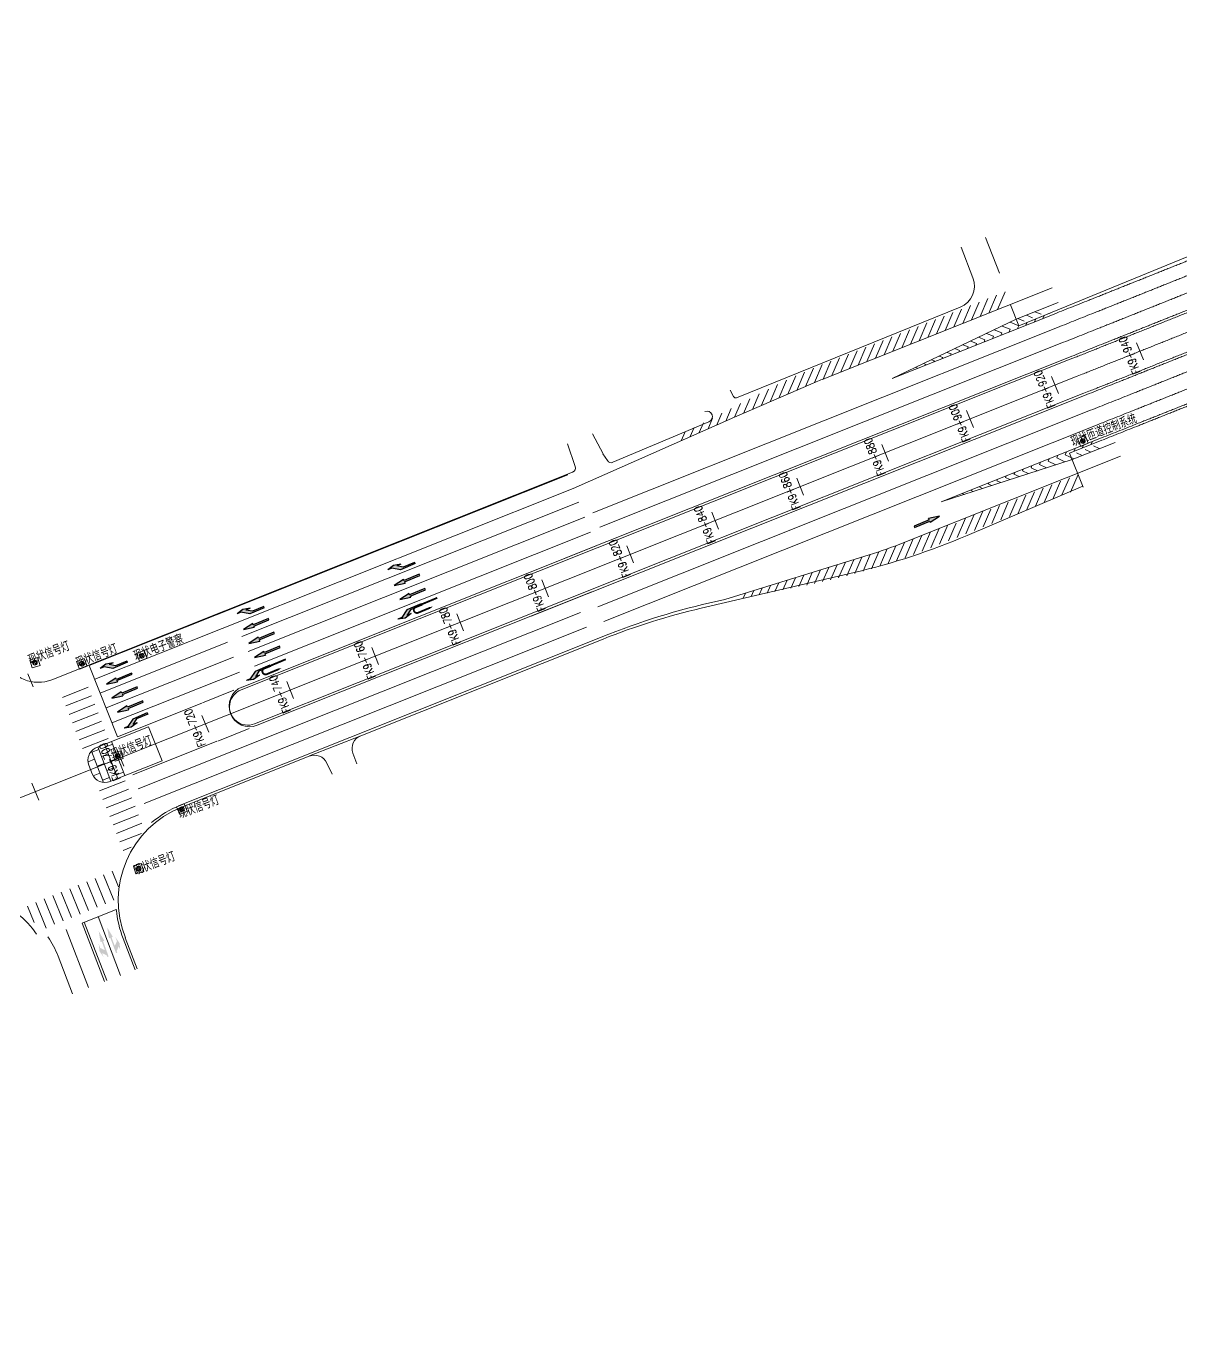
# Model space of a CAD drawing. Header units: millimetres. Extents: x 523446 to 528898, y 388189 to 392165.
# Drawn here: x 525811.6 to 526064.1, y 389049.9 to 389333.8 of the extents above; entities that cross this region are included whole.
import ezdxf
from ezdxf.enums import TextEntityAlignment as Align

# ---------------------------------------------------------------- set-up
doc = ezdxf.new("R2010")
doc.units = ezdxf.units.MM
doc.linetypes.add('33', pattern=[6, 3, -3])
for name, color, linetype, lineweight in [('0-现状交通设施2018', 7, 'Continuous', 0), ('0-现状信号灯', 7, 'Continuous', 40), ('000-scy-中分带', 2, 'Continuous', 60), ('000-scy-机动车道线', 5, 'Continuous', 60), ('人行横道', 7, 'Continuous', 30)]:
    doc.layers.add(name, color=color, linetype=linetype, lineweight=lineweight)
for name, color, linetype in [('000-scy-箭头', 7, 'Continuous'), ('FZZD-标注路线桩号', 7, 'Continuous'), ('MEDS道路平面中线-FZZD', 7, 'Continuous'), ('标线（实）', 1, 'Continuous'), ('标线（虚）', 1, '33'), ('箭头', 7, 'Continuous')]:
    doc.layers.add(name, color=color, linetype=linetype)
doc.styles.add('HZTXT_S', font='TXT_S.shx', dxfattribs={"width": 0.75, "bigfont": 'HZTXT.shx'})
doc.styles.add('MEDS', font='TXT_S.SHX', dxfattribs={"width": 0.75, "bigfont": 'hztxt.shx'})

# ---------------------------------------------------------------- blocks, each defined once
blk = doc.blocks.new('y')
blk.add_hatch(color=0).paths.add_polyline_path([(0.55, 0.225), (0.55, -0.275), (0.75, 0.525), (0.55, 1.275), (0.55, 0.825), (0, 0), (0, -1.725), (0.15, -1.725), (0.15, -0.375)])
at = {"color": 0}
for p, q in [((0, 0), (0.55, 0.825)), ((0.15, -0.375), (0.55, 0.225)), ((0.75, 0.525), (0.55, 1.275)), ((0.55, 0.825), (0.55, 1.275)), ((0.55, -0.275), (0.75, 0.525)), ((0.55, -0.275), (0.55, 0.225)), ((0, -1.725), (0, 0)), ((0.15, -1.725), (0.15, -0.375)), ((0, -1.725), (0.15, -1.725))]:
    blk.add_line(p, q, dxfattribs=at)
blk = doc.blocks.new('zx')
blk.add_hatch(color=0).paths.add_polyline_path([(0.075, -1.2), (0.225, -1.2), (0, 0), (-0.225, -1.2), (-0.075, -1.2), (-0.075, -3), (0.075, -3)])
at = {"color": 0}
for p, q in [((0, 0), (-0.225, -1.2)), ((0.225, -1.2), (0, 0)), ((-0.075, -1.2), (-0.225, -1.2)), ((-0.075, -1.2), (-0.075, -3)), ((0.075, -3), (0.075, -1.2)), ((0.075, -1.2), (0.225, -1.2)), ((-0.075, -3), (0.075, -3))]:
    blk.add_line(p, q, dxfattribs=at)
blk = doc.blocks.new('FX_ZY')
at = {"layer": '000-scy-箭头', "lineweight": 0}
blk.add_hatch(color=7, dxfattribs=at).paths.add_polyline_path([(-0.01, 2.98), (-0.24, 1.78), (-0.09, 1.78), (-0.08, -0.02), (0.07, -0.02), (0.07, 0.18), (0.47, 0.58), (0.47, 0.13), (0.67, 0.88), (0.46, 1.68), (0.47, 1.18), (0.07, 0.78), (0.06, 1.78), (0.21, 1.78)])
blk = doc.blocks.new('箭头（调头）')
at = {"color": 0}
blk.add_lwpolyline([(0, 0, 0.4, 0.4, 0), (0, 5.1, 0.4, 0.4, 1), (-1.4, 5.1, 0.4, 0.4, 0), (-1.4, 4, 1.2, 0, 0), (-1.4, 1.6, 0, 0, 0)], format="xyseb", dxfattribs=at)
blk = doc.blocks.new('7')
at = {"layer": '0-现状信号灯', "linetype": 'Continuous', "lineweight": 0, "ltscale": 0.005}
for p, q in [((525414.9, 388753.36), (525416.62, 388753.9)), ((525415.44, 388751.64), (525414.9, 388753.36)), ((525415.94, 388753.28), (525415.56, 388752.55)), ((525416.18, 388753.26), (525415.71, 388752.36)), ((525416.37, 388753.15), (525415.92, 388752.27)), ((525416.51, 388752.92), (525416.18, 388752.28)), ((525416.62, 388753.9), (525417.16, 388752.19)), ((525417.16, 388752.19), (525415.44, 388751.64))]:
    blk.add_line(p, q, dxfattribs=at)
blk.add_ellipse((525416.02, 388752.77), major_axis=(0.365, 0.365), ratio=1, start_param=3.156470216024712, end_param=9.439655523204298, dxfattribs=at)

msp = doc.modelspace()

# ---------------------------------------------------------------- hatches: boundary and pattern name
at = {"layer": '人行横道', "linetype": 'ByBlock', "lineweight": 0}
h = msp.add_hatch(dxfattribs=at)
h.set_pattern_fill('AR-B816', color=256, scale=0.008, angle=111, style=0)
edge = h.paths.add_edge_path()
edge.add_line((525830.36, 389177.33), (525827.19, 389176.11))
edge.add_arc((525828.2, 389173.2), 3.08, 109.1987, 201.1166)
edge.add_line((525825.33, 389172.09), (525826.07, 389170.23))
edge.add_arc((525828.79, 389171.21), 2.89, 199.7516, 289.1129)
edge.add_line((525829.74, 389168.48), (525833.31, 389169.89))
edge.add_line((525833.31, 389169.89), (525830.36, 389177.33))

# ---------------------------------------------------------------- linework, layer by layer
at = {"layer": '0-现状交通设施2018', "linetype": 'ByBlock', "lineweight": 0, "ltscale": 0.005}
for p, q in [((525822.61, 389194.81), (525824.29, 389195.48)), ((525823.28, 389193.14), (525822.61, 389194.81)), ((525824.95, 389193.81), (525823.28, 389193.14)), ((525823.31, 389194.12), (525823.6, 389194.79)), ((525823.47, 389193.91), (525823.86, 389194.82)), ((525823.67, 389193.81), (525824.07, 389194.75)), ((525823.91, 389193.81), (525824.24, 389194.57)), ((525824.29, 389195.48), (525824.95, 389193.81))]:
    msp.add_line(p, q, dxfattribs=at)
msp.add_ellipse((525823.79, 389194.31), major_axis=(-0.365, 0.365), ratio=1, start_param=-1.484396581256086, end_param=4.7987887259235, dxfattribs=at)
at = {"layer": '000-scy-中分带', "linetype": 'ByBlock', "lineweight": 0}
for p, q in [((526039.88, 389260.88), (525858.59, 389188.58)), ((525861.55, 389181.15), (526042.84, 389253.44)), ((525827, 389175.99), (525838.39, 389180.53)), ((525838.39, 389180.53), (525841.34, 389173.07)), ((525829.74, 389168.48), (525841.34, 389173.07)), ((525826.07, 389170.23), (525825.33, 389172.09))]:
    msp.add_line(p, q, dxfattribs=at)
for points in [[(526039.88, 389260.88), (526041.01, 389261.32, 0.000001), (526042.13, 389261.77, 0.000003), (526043.26, 389262.22, 0.000004), (526044.39, 389262.67, 0.000005), (526045.51, 389263.12, 0.000006), (526046.64, 389263.57, 0.000008), (526047.76, 389264.02, 0.000009), (526048.89, 389264.47, 0.00001), (526050.02, 389264.92, 0.000011), (526051.14, 389265.37, 0.000013), (526052.27, 389265.82, 0.000014), (526053.39, 389266.27, 0.000015), (526054.52, 389266.72, 0.000016), (526055.65, 389267.17, 0.000018), (526056.77, 389267.61, 0.000019), (526057.9, 389268.06, 0.00002), (526059.02, 389268.51, 0.000021), (526060.15, 389268.96, 0.000023), (526061.27, 389269.41, 0.000024), (526062.4, 389269.86, 0.000025), (526063.52, 389270.31, 0.000027), (526064.65, 389270.76, 0.000028), (526065.78, 389271.21, 0.000029), (526066.9, 389271.67, 0.00003), (526068.03, 389272.12, 0.000032)], [(526042.84, 389253.44), (526043.97, 389253.89, 0.000001), (526045.1, 389254.34, 0.000003), (526046.22, 389254.79, 0.000004), (526047.35, 389255.24, 0.000005), (526048.48, 389255.69, 0.000006), (526049.6, 389256.14, 0.000008), (526050.73, 389256.59, 0.000009), (526051.85, 389257.04, 0.00001), (526052.98, 389257.49, 0.000011), (526054.11, 389257.94, 0.000013), (526055.23, 389258.39, 0.000014), (526056.36, 389258.84, 0.000015), (526057.49, 389259.29, 0.000016), (526058.61, 389259.74, 0.000018), (526059.74, 389260.19, 0.000019), (526060.86, 389260.64, 0.00002), (526061.99, 389261.09, 0.000021), (526063.12, 389261.54, 0.000023), (526064.24, 389261.99, 0.000024), (526065.37, 389262.44, 0.000025), (526066.5, 389262.89, 0.000027), (526067.62, 389263.34, 0.000028)]]:
    msp.add_lwpolyline(points, format="xyb", dxfattribs=at)
for centre, radius, start, end in [((525860.07, 389184.87), 4, 111.6813, 291.7989), ((525828.12, 389173.2), 3, 111.7401, 201.7401), ((525828.86, 389171.34), 3, 201.7401, 291.7401)]:
    msp.add_arc(centre, radius, start, end, dxfattribs=at)
at = {"layer": '000-scy-机动车道线', "color": 5, "linetype": 'ByBlock', "lineweight": 0}
for p, q in [((526024.41, 389279.72), (526021.36, 389287.48)), ((526018.61, 389278.7), (526016.01, 389285.42)), ((526026.79, 389272.82), (526028.62, 389268.23)), ((525966.89, 389252.48), (526015.81, 389272.26)), ((526035.81, 389271.09), (526028.62, 389268.23)), ((525966.26, 389252.71), (525965.52, 389254.13)), ((525939.91, 389238.35), (525960.89, 389247.22, 20.16)), ((525937.73, 389240.18), (525935.41, 389244.58)), ((525929.98, 389242.4), (525931.65, 389237.45)), ((526039.73, 389240.36), (526046.78, 389243.17)), ((525937.72, 389240.18), (525938.69, 389238.72)), ((526039.73, 389240.36), (526042.69, 389232.93)), ((525817.24, 389190.81), (525931.07, 389236.2)), ((526042.61, 389233.14), (526017.36, 389222.36)), ((525959.18, 389206.44), (525992.62, 389214.26)), ((525884.75, 389178.56), (525937.79, 389199.71)), ((525873.58, 389174.15), (525884.75, 389178.56)), ((525845.59, 389162.95), (525873.52, 389174.08)), ((525883.89, 389172.39), (525883.04, 389174.76)), ((525878.5, 389170.13), (525877.34, 389172.58)), ((525833.29, 389134.39), (525835.91, 389127.56))]:
    msp.add_line(p, q, dxfattribs=at)
msp.add_lwpolyline([(526028.62, 389268.23), (526124.5, 389307.48)], dxfattribs=at)
msp.add_lwpolyline([(526046.92, 389243.23), (526047.42, 389243.43), (526047.92, 389243.63), (526048.42, 389243.83), (526048.92, 389244.03), (526049.42, 389244.23), (526049.92, 389244.42), (526050.42, 389244.62), (526050.92, 389244.82), (526051.42, 389245.02), (526051.92, 389245.22), (526052.43, 389245.42), (526052.93, 389245.62), (526053.43, 389245.82), (526053.93, 389246.02), (526054.43, 389246.22), (526054.93, 389246.42, 0.000001), (526055.43, 389246.62, 0.000001), (526055.93, 389246.82, 0.000001), (526056.43, 389247.02, 0.000001), (526056.93, 389247.22, 0.000001), (526057.43, 389247.42, 0.000001), (526057.93, 389247.62, 0.000001), (526058.43, 389247.82, 0.000001), (526058.94, 389248.02, 0.000002), (526059.44, 389248.22, 0.000002), (526059.94, 389248.42, 0.000002), (526060.44, 389248.62, 0.000002), (526060.94, 389248.82, 0.000002), (526061.44, 389249.02, 0.000002), (526061.94, 389249.22, 0.000002), (526062.44, 389249.42, 0.000002), (526062.94, 389249.62, 0.000002), (526063.44, 389249.82, 0.000002), (526063.94, 389250.02, 0.000002), (526064.44, 389250.22, 0.000002), (526064.95, 389250.42, 0.000002), (526065.45, 389250.62, 0.000002), (526065.95, 389250.82, 0.000002), (526066.45, 389251.02, 0.000002), (526066.95, 389251.22, 0.000003), (526067.45, 389251.42, 0.000003), (526067.95, 389251.62, 0.000003), (526068.45, 389251.82, 0.000003), (526068.95, 389252.02, 0.000003), (526069.45, 389252.22, 0.000003), (526069.96, 389252.42, 0.000003), (526070.46, 389252.62, 0.000003), (526070.96, 389252.82, 0.000003), (526071.46, 389253.02, 0.000003), (526071.96, 389253.22, 0.000003), (526072.46, 389253.43, 0.000003), (526072.96, 389253.63, 0.000003), (526073.46, 389253.83, 0.000003), (526073.96, 389254.03, 0.000003), (526074.46, 389254.23, 0.000003), (526074.97, 389254.43, 0.000004), (526075.47, 389254.63, 0.000004)], format="xyb", dxfattribs=at)
for centre, radius, start, end in [((526013.94, 389276.9), 5, 292.0171, 21.0798), ((525966.71, 389252.94), 0.5, 207.4521, 292.0171), ((525960.45, 389248.34, 20.16), 1.2, 291.3776, 110.6288), ((525939.52, 389239.27), 1, 213.4192, 293.0275), ((525930.7, 389237.13), 1, 291.7401, 18.6701), ((525958.46, 389360.32), 150, 283.1642, 293.1211), ((525993.35, 389060.38), 150, 103.1642, 111.7401), ((525814.28, 389198.24), 8, 202.9639, 291.7401), ((525885.86, 389175.77), 3, 111.7401, 199.8084), ((525874.63, 389171.3), 3, 25.301, 111.7401), ((525853.74, 389142.51), 22, 111.7401, 201.6965), ((525799.22, 389125.62), 17.5, 33.0491, 111.7401)]:
    msp.add_arc(centre, radius, start, end, dxfattribs=at)
at = {"layer": 'FZZD-标注路线桩号', "color": 7, "linetype": 'ByBlock', "lineweight": 0}
for p, q in [((526055.87, 389260.79), (526054.39, 389264.51)), ((526037.29, 389253.38), (526035.81, 389257.1)), ((526018.72, 389245.98), (526017.23, 389249.69)), ((526000.14, 389238.57), (525998.66, 389242.28)), ((525981.56, 389231.16), (525980.08, 389234.88)), ((525962.98, 389223.75), (525961.5, 389227.47)), ((525944.41, 389216.35), (525942.92, 389220.06)), ((525925.83, 389208.94), (525924.35, 389212.65)), ((525907.25, 389201.53), (525905.77, 389205.24)), ((525888.67, 389194.12), (525887.19, 389197.84)), ((525870.1, 389186.71), (525868.62, 389190.43)), ((525851.52, 389179.31), (525850.04, 389183.02)), ((525832.94, 389171.9), (525831.46, 389175.61)), ((525814.36, 389164.49), (525812.88, 389168.21))]:
    msp.add_line(p, q, dxfattribs=at)
at = {"layer": 'MEDS道路平面中线-FZZD', "color": 4, "linetype": 'ByBlock', "lineweight": 0}
msp.add_line((525521.63, 389049.91), (526041.36, 389257.16), dxfattribs=at)
at = {"layer": 'MEDS道路平面中线-FZZD', "color": 6, "linetype": 'ByBlock', "lineweight": 0}
msp.add_lwpolyline([(526041.36, 389257.16), (526042.49, 389257.61, 0.000001), (526043.61, 389258.06, 0.000003), (526044.74, 389258.51, 0.000004), (526045.87, 389258.96, 0.000005), (526046.99, 389259.41, 0.000006), (526048.12, 389259.86, 0.000008), (526049.25, 389260.3, 0.000009), (526050.37, 389260.75, 0.00001), (526051.5, 389261.2, 0.000011), (526052.62, 389261.65, 0.000013), (526053.75, 389262.1, 0.000014), (526054.88, 389262.55, 0.000015), (526056, 389263, 0.000016), (526057.13, 389263.45, 0.000018), (526058.25, 389263.9, 0.000019), (526059.38, 389264.35, 0.00002), (526060.51, 389264.8, 0.000021), (526061.63, 389265.25, 0.000023), (526062.76, 389265.7, 0.000024), (526063.88, 389266.15, 0.000025), (526065.01, 389266.6, 0.000027), (526066.14, 389267.05, 0.000028), (526067.26, 389267.5, 0.000029)], format="xyb", dxfattribs=at)
at = {"layer": '人行横道', "linetype": 'ByBlock', "lineweight": 0}
for points in [[(525811.95, 389192.08), (525813.12, 389189.23)], [(525819.57, 389186.94), (525825.15, 389189.15)], [(525820.3, 389185.08), (525825.88, 389187.29)], [(525821.03, 389183.22), (525826.61, 389185.43)], [(525821.77, 389181.35), (525827.34, 389183.57)], [(525822.5, 389179.49), (525828.07, 389181.71)], [(525823.23, 389177.63), (525828.8, 389179.85)], [(525823.96, 389175.77), (525829.53, 389177.99)], [(525827.67, 389166.49), (525833.25, 389168.7)], [(525828.41, 389164.62), (525833.98, 389166.84)], [(525829.14, 389162.76), (525834.71, 389164.98)], [(525829.91, 389160.92), (525835.48, 389163.13)], [(525830.64, 389159.05), (525836.21, 389161.27)], [(525831.37, 389157.19), (525836.94, 389159.41)], [(525832.1, 389155.33), (525836.82, 389157.21)], [(525832.82, 389153.47), (525834.57, 389154.16)], [(525828.54, 389148.15), (525830.82, 389142.6)], [(525830.39, 389148.91), (525831.79, 389145.5)], [(525821.14, 389145.11), (525823.41, 389139.56)], [(525822.99, 389145.87), (525825.27, 389140.32)], [(525824.85, 389146.61), (525827.13, 389141.06)], [(525826.7, 389147.37), (525828.98, 389141.81)], [(525813.75, 389142.06), (525816.02, 389136.51)], [(525815.57, 389142.88), (525817.84, 389137.33)], [(525817.43, 389143.62), (525819.7, 389138.07)], [(525819.28, 389144.38), (525821.56, 389138.83)], [(525811.89, 389141.32), (525813.37, 389137.69)]]:
    msp.add_lwpolyline(points, dxfattribs=at)
at = {"layer": '标线（实）', "linetype": 'ByBlock', "lineweight": 0, "ltscale": 0.03}
for p, q in [((526035.96, 389276.54), (525986.39, 389256.77)), ((526037.25, 389273.29), (526028.06, 389269.62)), ((526000.94, 389256.65), (526035.99, 389270.63)), ((526000.94, 389256.65), (526028.06, 389269.62)), ((525929.23, 389217.29), (526039.7, 389261.34)), ((525983.67, 389255.64), (525966.5, 389248.2)), ((525921.99, 389204.72), (526043.03, 389252.98)), ((525931.24, 389232.62), (525966.5, 389248.2)), ((526011.68, 389229.71), (526046.73, 389243.69)), ((526040.29, 389238.97), (526049.68, 389242.71)), ((526003.38, 389220.75), (526050.88, 389239.69)), ((526040.29, 389238.97), (526011.68, 389229.71)), ((525853.26, 389205.03), (525930.03, 389235.64)), ((525858.81, 389189.21), (525936.23, 389220.08)), ((525964.34, 389208.34), (525995.92, 389218.11)), ((525862.14, 389180.85), (525935.31, 389210.03)), ((525825.39, 389193.92), (525853.26, 389205.03)), ((525826.6, 389190.9), (525854.46, 389202.01)), ((525827.8, 389187.88), (525855.66, 389198.99)), ((525853.9, 389166.8), (525939.01, 389200.74)), ((525829.09, 389184.63), (525856.96, 389195.74)), ((525825.4, 389193.92), (525831.58, 389178.35)), ((525830.38, 389181.37), (525858.25, 389192.49)), ((525831.58, 389178.35), (525849.99, 389185.7)), ((525834.91, 389169.99), (525853.33, 389177.34)), ((525831.27, 389140.58), (525823.85, 389137.59)), ((525827.33, 389139), (525832.25, 389126.16))]:
    msp.add_line(p, q, dxfattribs=at)
at = {"layer": '标线（实）', "linetype": 'ByBlock', "lineweight": 0}
for p, q in [((525823.85, 389137.59), (525828.75, 389124.82)), ((525824.32, 389137.78), (525829.22, 389125)), ((525832.83, 389134.21), (525835.45, 389127.38)), ((525818.59, 389130.36), (525821.75, 389122.13))]:
    msp.add_line(p, q, dxfattribs=at)
at = {"layer": '标线（实）', "linetype": 'ByBlock', "lineweight": 0, "ltscale": 0.03, "flags": 128}
for points in [[(526035.99, 389270.63), (526036.49, 389270.83), (526036.99, 389271.03), (526037.49, 389271.23), (526037.99, 389271.43), (526038.49, 389271.63), (526038.99, 389271.83), (526039.5, 389272.03), (526040, 389272.23), (526040.5, 389272.43), (526041, 389272.62), (526041.5, 389272.82), (526042, 389273.02), (526042.5, 389273.22), (526043, 389273.42), (526043.5, 389273.62), (526044, 389273.82, 0.000001), (526044.5, 389274.02, 0.000001), (526045, 389274.22, 0.000001), (526045.5, 389274.42, 0.000001), (526046, 389274.62, 0.000001), (526046.5, 389274.82, 0.000001), (526047, 389275.02, 0.000001), (526047.5, 389275.22, 0.000001), (526048, 389275.42, 0.000002), (526048.5, 389275.62, 0.000002), (526049, 389275.82, 0.000002), (526049.5, 389276.02, 0.000002), (526050, 389276.22, 0.000002), (526050.5, 389276.42, 0.000002), (526051, 389276.62, 0.000002), (526051.5, 389276.82, 0.000002), (526052, 389277.02, 0.000002), (526052.5, 389277.22, 0.000002), (526053, 389277.42, 0.000002), (526053.5, 389277.62, 0.000002), (526054, 389277.82, 0.000002), (526054.5, 389278.01, 0.000002), (526055, 389278.21, 0.000002), (526055.5, 389278.41, 0.000002), (526056, 389278.61, 0.000003), (526056.5, 389278.81, 0.000003), (526057, 389279.01, 0.000003), (526057.5, 389279.21, 0.000003), (526058, 389279.41, 0.000003), (526058.5, 389279.61, 0.000003), (526059, 389279.81, 0.000003), (526059.5, 389280.01, 0.000003), (526060, 389280.21, 0.000003), (526060.5, 389280.41, 0.000003), (526061, 389280.61, 0.000003), (526061.5, 389280.81, 0.000003), (526062, 389281.01, 0.000003), (526062.5, 389281.21, 0.000003), (526063, 389281.41, 0.000003), (526063.5, 389281.61, 0.000003), (526064, 389281.81, 0.000004), (526064.5, 389282.01, 0.000004), (526065, 389282.21, 0.000004), (526065.49, 389282.41, 0.000004), (526065.99, 389282.61, 0.000004), (526066.49, 389282.81, 0.000004), (526066.99, 389283.01, 0.000004), (526067.49, 389283.21, 0.000004), (526067.99, 389283.41, 0.000004), (526068.49, 389283.61, 0.000004), (526068.99, 389283.82, 0.000004), (526069.49, 389284.02, 0.000004), (526069.99, 389284.22, 0.000004), (526070.49, 389284.42, 0.000004), (526070.99, 389284.62, 0.000004), (526071.49, 389284.82, 0.000004), (526071.99, 389285.02, 0.000005), (526072.48, 389285.22, 0.000005), (526072.98, 389285.42, 0.000005)], [(526039.7, 389261.34), (526040.2, 389261.54), (526040.7, 389261.74), (526041.2, 389261.94), (526041.7, 389262.14), (526042.2, 389262.34), (526042.7, 389262.54), (526043.2, 389262.74), (526043.7, 389262.94), (526044.2, 389263.14), (526044.7, 389263.34), (526045.2, 389263.54), (526045.7, 389263.74), (526046.2, 389263.94), (526046.7, 389264.13), (526047.2, 389264.33), (526047.7, 389264.53, 0.000001), (526048.2, 389264.73, 0.000001), (526048.7, 389264.93, 0.000001), (526049.21, 389265.13, 0.000001), (526049.71, 389265.33, 0.000001), (526050.21, 389265.53, 0.000001), (526050.71, 389265.73, 0.000001), (526051.21, 389265.93, 0.000001), (526051.71, 389266.13, 0.000002), (526052.21, 389266.33, 0.000002), (526052.71, 389266.53, 0.000002), (526053.21, 389266.73, 0.000002), (526053.71, 389266.93, 0.000002), (526054.21, 389267.13, 0.000002), (526054.71, 389267.33, 0.000002), (526055.21, 389267.53, 0.000002), (526055.71, 389267.73, 0.000002), (526056.21, 389267.93, 0.000002), (526056.71, 389268.13, 0.000002), (526057.21, 389268.33, 0.000002), (526057.71, 389268.53, 0.000002), (526058.21, 389268.73, 0.000002), (526058.71, 389268.93, 0.000002), (526059.21, 389269.13, 0.000002), (526059.71, 389269.33, 0.000003), (526060.21, 389269.53, 0.000003), (526060.71, 389269.73, 0.000003), (526061.21, 389269.93, 0.000003), (526061.71, 389270.13, 0.000003), (526062.21, 389270.33, 0.000003), (526062.71, 389270.53, 0.000003), (526063.21, 389270.73, 0.000003), (526063.71, 389270.93, 0.000003), (526064.21, 389271.13, 0.000003), (526064.71, 389271.33, 0.000003), (526065.21, 389271.53, 0.000003), (526065.71, 389271.73, 0.000003), (526066.21, 389271.93, 0.000003), (526066.71, 389272.13, 0.000003), (526067.21, 389272.33, 0.000003), (526067.71, 389272.53, 0.000004), (526068.21, 389272.73, 0.000004), (526068.71, 389272.93, 0.000004), (526069.21, 389273.13, 0.000004), (526069.71, 389273.33, 0.000004), (526070.21, 389273.53, 0.000004), (526070.71, 389273.73, 0.000004), (526071.21, 389273.93, 0.000004), (526071.71, 389274.13, 0.000004), (526072.21, 389274.33, 0.000004), (526072.71, 389274.53, 0.000004), (526073.21, 389274.74, 0.000004), (526073.71, 389274.94, 0.000004)], [(526043.03, 389252.98), (526043.53, 389253.18), (526044.03, 389253.38), (526044.53, 389253.58), (526045.03, 389253.78), (526045.53, 389253.98), (526046.03, 389254.18), (526046.53, 389254.38), (526047.03, 389254.58), (526047.53, 389254.78), (526048.03, 389254.98), (526048.54, 389255.18), (526049.04, 389255.38), (526049.54, 389255.58), (526050.04, 389255.78), (526050.54, 389255.97), (526051.04, 389256.17, 0.000001), (526051.54, 389256.37, 0.000001), (526052.04, 389256.57, 0.000001), (526052.54, 389256.77, 0.000001), (526053.04, 389256.97, 0.000001), (526053.54, 389257.17, 0.000001), (526054.04, 389257.37, 0.000001), (526054.54, 389257.57, 0.000001), (526055.04, 389257.77, 0.000002), (526055.54, 389257.97, 0.000002), (526056.04, 389258.17, 0.000002), (526056.55, 389258.37, 0.000002), (526057.05, 389258.57, 0.000002), (526057.55, 389258.77, 0.000002), (526058.05, 389258.97, 0.000002), (526058.55, 389259.17, 0.000002), (526059.05, 389259.37, 0.000002), (526059.55, 389259.57, 0.000002), (526060.05, 389259.77, 0.000002), (526060.55, 389259.97, 0.000002), (526061.05, 389260.17, 0.000002), (526061.55, 389260.37, 0.000002), (526062.05, 389260.57, 0.000002), (526062.55, 389260.77, 0.000002), (526063.05, 389260.97, 0.000003), (526063.55, 389261.17, 0.000003), (526064.05, 389261.37, 0.000003), (526064.55, 389261.57, 0.000003), (526065.05, 389261.77, 0.000003), (526065.56, 389261.97, 0.000003), (526066.06, 389262.17, 0.000003), (526066.56, 389262.37, 0.000003), (526067.06, 389262.57, 0.000003), (526067.56, 389262.77, 0.000003), (526068.06, 389262.97, 0.000003), (526068.56, 389263.17, 0.000003), (526069.06, 389263.37, 0.000003), (526069.56, 389263.57, 0.000003), (526070.06, 389263.77, 0.000003), (526070.56, 389263.97, 0.000003), (526071.06, 389264.18, 0.000004), (526071.56, 389264.38, 0.000004), (526072.06, 389264.58, 0.000004), (526072.56, 389264.78, 0.000004), (526073.06, 389264.98, 0.000004), (526073.56, 389265.18, 0.000004), (526074.06, 389265.38, 0.000004), (526074.56, 389265.58, 0.000004)], [(526046.73, 389243.69), (526047.23, 389243.89), (526047.73, 389244.09), (526048.23, 389244.29), (526048.74, 389244.49), (526049.24, 389244.69), (526049.74, 389244.89), (526050.24, 389245.09), (526050.74, 389245.29), (526051.24, 389245.49), (526051.74, 389245.69), (526052.24, 389245.89), (526052.74, 389246.09), (526053.24, 389246.29), (526053.74, 389246.49), (526054.24, 389246.69), (526054.74, 389246.89, 0.000001), (526055.24, 389247.09, 0.000001), (526055.75, 389247.29, 0.000001), (526056.25, 389247.49, 0.000001), (526056.75, 389247.69, 0.000001), (526057.25, 389247.89, 0.000001), (526057.75, 389248.09, 0.000001), (526058.25, 389248.28, 0.000001), (526058.75, 389248.48, 0.000002), (526059.25, 389248.68, 0.000002), (526059.75, 389248.88, 0.000002), (526060.25, 389249.08, 0.000002), (526060.75, 389249.28, 0.000002), (526061.25, 389249.48, 0.000002), (526061.75, 389249.68, 0.000002), (526062.26, 389249.88, 0.000002), (526062.76, 389250.08, 0.000002), (526063.26, 389250.28, 0.000002), (526063.76, 389250.48, 0.000002), (526064.26, 389250.68, 0.000002), (526064.76, 389250.88, 0.000002), (526065.26, 389251.08, 0.000002), (526065.76, 389251.28, 0.000002), (526066.26, 389251.49, 0.000002), (526066.76, 389251.69, 0.000003), (526067.26, 389251.89, 0.000003), (526067.77, 389252.09, 0.000003), (526068.27, 389252.29, 0.000003), (526068.77, 389252.49, 0.000003), (526069.27, 389252.69, 0.000003), (526069.77, 389252.89, 0.000003), (526070.27, 389253.09, 0.000003), (526070.77, 389253.29, 0.000003), (526071.27, 389253.49, 0.000003), (526071.77, 389253.69, 0.000003), (526072.27, 389253.89, 0.000003), (526072.78, 389254.09, 0.000003), (526073.28, 389254.29, 0.000003), (526073.78, 389254.49, 0.000003), (526074.28, 389254.69, 0.000003), (526074.78, 389254.89, 0.000004), (526075.28, 389255.09, 0.000004), (526075.78, 389255.29, 0.000004)]]:
    msp.add_lwpolyline(points, format="xyb", dxfattribs=at)
at = {"layer": '标线（实）', "linetype": 'ByBlock', "lineweight": 0}
for points in [[(526025.65, 389275.66), (526023.98, 389271.76)], [(526018.04, 389272.62), (526016.36, 389268.72)], [(526019.94, 389273.38), (526018.26, 389269.48)], [(526021.84, 389274.14), (526020.17, 389270.24)], [(526023.75, 389274.9), (526022.07, 389271)], [(526010.42, 389269.58), (526008.74, 389265.68)], [(526012.32, 389270.34), (526010.65, 389266.44)], [(526014.23, 389271.1), (526012.55, 389267.2)], [(526016.13, 389271.86), (526014.46, 389267.96)], [(526004.7, 389267.3), (526003.03, 389263.41)], [(526006.61, 389268.06), (526004.93, 389264.16)], [(526008.51, 389268.82), (526006.84, 389264.92)], [(525997.08, 389264.26), (525995.41, 389260.37)], [(525998.99, 389265.02), (525997.31, 389261.13)], [(526000.89, 389265.78), (525999.22, 389261.89)], [(526002.8, 389266.54), (526001.12, 389262.65)], [(525989.46, 389261.23), (525987.79, 389257.33)], [(525991.37, 389261.99), (525989.71, 389258.13)], [(525993.27, 389262.75), (525991.6, 389258.85)], [(525995.18, 389263.51), (525993.5, 389259.61)], [(525983.75, 389258.95), (525982.02, 389254.92)], [(525985.65, 389259.71), (525983.98, 389255.81)], [(525987.56, 389260.47), (525985.88, 389256.57)], [(525975.9, 389255.36), (525974.26, 389251.56)], [(525977.88, 389256.32), (525976.2, 389252.4)], [(525979.85, 389257.23), (525978.14, 389253.24)], [(525981.8, 389258.09), (525980.08, 389254.08)], [(525971.86, 389253.32), (525970.38, 389249.88)], [(525973.89, 389254.36), (525972.32, 389250.72)], [(525965.76, 389250.15), (525964.57, 389247.36)], [(525967.8, 389251.21), (525966.5, 389248.2)], [(525969.83, 389252.26), (525968.44, 389249.04)], [(525959.67, 389246.99), (525958.75, 389244.84)], [(525961.7, 389248.04), (525960.69, 389245.68)], [(525963.73, 389249.1), (525962.63, 389246.52)], [(525955.6, 389244.88), (525954.87, 389243.16)], [(525957.64, 389245.93), (525956.81, 389244)], [(526041.58, 389235.72), (526039.91, 389231.82)], [(526033.96, 389232.68), (526032.29, 389228.78)], [(526035.87, 389233.44), (526034.19, 389229.54)], [(526037.77, 389234.2), (526036.1, 389230.3)], [(526039.68, 389234.96), (526038, 389231.06)], [(526028.25, 389230.4), (526026.57, 389226.5)], [(526030.15, 389231.16), (526028.48, 389227.26)], [(526032.06, 389231.92), (526030.38, 389228.02)], [(526018.86, 389226.93), (526017.05, 389222.7)], [(526020.77, 389227.69), (526018.95, 389223.46)], [(526022.53, 389228.12), (526020.86, 389224.22)], [(526024.44, 389228.88), (526022.76, 389224.98)], [(526026.34, 389229.64), (526024.67, 389225.74)], [(526013.15, 389224.65), (526011.33, 389220.43)], [(526014.91, 389225.08), (526013.24, 389221.18)], [(526016.96, 389226.17), (526015.14, 389221.94)], [(526005.53, 389221.61), (526003.76, 389217.5)], [(526007.44, 389222.37), (526005.64, 389218.19)], [(526009.34, 389223.13), (526007.53, 389218.91)], [(526011.25, 389223.89), (526009.43, 389219.67)], [(525998, 389218.78), (525996.4, 389215.06)], [(525999.86, 389219.42), (525998.22, 389215.63)], [(526001.73, 389220.11), (526000.06, 389216.22)], [(526003.63, 389220.85), (526001.9, 389216.84)], [(525988.89, 389215.94), (525987.48, 389212.66)], [(525990.71, 389216.5), (525989.24, 389213.09)], [(525992.53, 389217.06), (525991.02, 389213.54)], [(525994.35, 389217.63), (525992.8, 389214.02)], [(525996.17, 389218.19), (525994.6, 389214.53)], [(525979.78, 389213.12), (525978.79, 389210.81)], [(525981.61, 389213.68), (525980.52, 389211.16)], [(525983.43, 389214.25), (525982.26, 389211.52)], [(525985.25, 389214.81), (525983.99, 389211.88)], [(525987.07, 389215.37), (525985.73, 389212.26)], [(525970.68, 389210.3), (525970.13, 389209.02)], [(525972.5, 389210.86), (525971.86, 389209.38)], [(525974.32, 389211.43), (525973.6, 389209.74)], [(525976.14, 389211.99), (525975.33, 389210.09)], [(525977.96, 389212.55), (525977.06, 389210.45)], [(525968.86, 389209.74), (525968.4, 389208.66)]]:
    msp.add_lwpolyline(points, dxfattribs=at)
at = {"layer": '标线（实）', "linetype": 'ByBlock', "lineweight": 0, "ltscale": 0.03}
for points in [[(526028.43, 389269.77), (526029.79, 389269.23)], [(526030.29, 389270.51), (526031.65, 389269.97)], [(526032.05, 389269.06), (526032.33, 389269.71)], [(526032.15, 389271.25), (526033.51, 389270.72)], [(526033.91, 389269.8), (526034.19, 389270.45)], [(526023.27, 389267.33), (526024.93, 389266.68), (526024.69, 389266.12)], [(526024.99, 389268.15), (526026.77, 389267.46), (526026.51, 389266.85)], [(526028.34, 389267.58), (526028.62, 389268.23), (526026.71, 389268.97)], [(526030.2, 389268.32), (526030.48, 389268.97)], [(526016.4, 389264.04), (526017.55, 389263.6), (526017.38, 389263.21)], [(526018.12, 389264.87), (526019.39, 389264.37), (526019.21, 389263.94)], [(526019.84, 389265.69), (526021.24, 389265.14), (526021.03, 389264.66)], [(526021.55, 389266.51), (526023.08, 389265.91), (526022.86, 389265.39)], [(526011.25, 389261.58), (526012.01, 389261.28), (526011.9, 389261.02)], [(526012.97, 389262.4), (526013.86, 389262.05), (526013.73, 389261.75)], [(526014.68, 389263.22), (526015.7, 389262.83), (526015.55, 389262.48)], [(526006.09, 389259.12), (526006.48, 389258.97), (526006.42, 389258.84)], [(526007.81, 389259.94), (526008.32, 389259.74), (526008.25, 389259.57)], [(526009.53, 389260.76), (526010.17, 389260.51), (526010.07, 389260.29)], [(526040.66, 389240.73), (526040.94, 389241.38)], [(526042.52, 389241.47), (526042.8, 389242.12)], [(526043.14, 389241.18), (526044.38, 389240.6)], [(526044.37, 389242.21), (526044.65, 389242.86)], [(526044.99, 389241.92), (526046.23, 389241.34)], [(526034.71, 389237.16), (526033.19, 389237.88), (526033.4, 389238.37)], [(526035.29, 389239.13), (526035.05, 389238.59), (526036.71, 389237.81)], [(526037.18, 389239.88), (526036.92, 389239.3), (526038.71, 389238.46)], [(526039.06, 389240.63), (526038.79, 389240.01), (526040.65, 389239.13)], [(526041.28, 389240.44), (526042.52, 389239.86)], [(526027.73, 389236.12), (526027.58, 389235.75), (526028.7, 389235.22)], [(526029.62, 389236.87), (526029.45, 389236.46), (526030.7, 389235.87)], [(526031.51, 389237.62), (526031.32, 389237.17), (526032.7, 389236.51)], [(526020.18, 389233.1), (526020.1, 389232.91), (526020.69, 389232.63)], [(526022.69, 389233.28), (526021.97, 389233.62), (526022.07, 389233.86)], [(526023.96, 389234.61), (526023.84, 389234.33), (526024.7, 389233.92)], [(526025.85, 389235.36), (526025.71, 389235.04), (526026.7, 389234.57)], [(526016.4, 389231.6), (526016.36, 389231.49), (526016.69, 389231.33)], [(526018.29, 389232.35), (526018.23, 389232.2), (526018.69, 389231.98)]]:
    msp.add_lwpolyline(points, dxfattribs=at)
for centre, radius, start, end in [((526023.43, 389163.88), 100, 111.7401, 113.4262), ((525966.34, 389313.64), 100, 287.2049, 291.7401), ((525994.76, 389060.94), 150.5, 101.6595, 111.7401), ((525860.47, 389185.03), 4.5, 111.7401, 291.7397)]:
    msp.add_arc(centre, radius, start, end, dxfattribs=at)
at = {"layer": '标线（实）', "linetype": 'ByBlock', "lineweight": 0}
for centre, radius, start, end in [((525853.74, 389142.51), 22.5, 111.7401, 130.746), ((525853.74, 389142.51), 22.5, 184.864, 201.6965), ((525799.69, 389123.11), 20.25, 20.984, 34.5101)]:
    msp.add_arc(centre, radius, start, end, dxfattribs=at)
at = {"layer": '标线（虚）', "linetype": 'ByBlock', "lineweight": 0}
for p, q in [((525935.51, 389227.33), (526037.1, 389267.84)), ((525937.06, 389224.18), (526038.4, 389264.59)), ((525936.61, 389206.77), (526044.33, 389249.73)), ((525937.9, 389203.52), (526045.62, 389246.48)), ((525854.46, 389202.01), (525931.23, 389232.62)), ((525858.78, 389200.23), (525932.44, 389229.61)), ((525860.13, 389197), (525933.73, 389226.35)), ((525861.56, 389193.81), (525935.03, 389223.1)), ((525836.11, 389166.97), (525932.8, 389205.53)), ((525837.4, 389163.72), (525934.09, 389202.27)), ((525850.16, 389185.76), (525857.05, 389188.51)), ((525853.5, 389177.4), (525860.38, 389180.15)), ((525844.9, 389163.2), (525853.9, 389166.8)), ((525820.37, 389136.19), (525825.25, 389123.47))]:
    msp.add_line(p, q, dxfattribs=at)
at = {"layer": '标线（虚）', "linetype": 'ByBlock', "lineweight": 0, "flags": 128}
for points in [[(526037.1, 389267.84), (526037.6, 389268.04), (526038.1, 389268.24), (526038.6, 389268.44), (526039.1, 389268.64), (526039.61, 389268.84), (526040.11, 389269.04), (526040.61, 389269.24), (526041.11, 389269.44), (526041.61, 389269.64), (526042.11, 389269.84), (526042.61, 389270.04), (526043.11, 389270.24), (526043.61, 389270.44), (526044.11, 389270.64), (526044.61, 389270.84), (526045.11, 389271.04, 0.000001), (526045.61, 389271.24, 0.000001), (526046.11, 389271.44, 0.000001), (526046.61, 389271.63, 0.000001), (526047.11, 389271.83, 0.000001), (526047.61, 389272.03, 0.000001), (526048.11, 389272.23, 0.000001), (526048.61, 389272.43, 0.000001), (526049.11, 389272.63, 0.000002), (526049.61, 389272.83, 0.000002), (526050.11, 389273.03, 0.000002), (526050.61, 389273.23, 0.000002), (526051.11, 389273.43, 0.000002), (526051.61, 389273.63, 0.000002), (526052.11, 389273.83, 0.000002), (526052.61, 389274.03, 0.000002), (526053.11, 389274.23, 0.000002), (526053.61, 389274.43, 0.000002), (526054.11, 389274.63, 0.000002), (526054.61, 389274.83, 0.000002), (526055.11, 389275.03, 0.000002), (526055.61, 389275.23, 0.000002), (526056.11, 389275.43, 0.000002), (526056.61, 389275.63, 0.000002), (526057.11, 389275.83, 0.000003), (526057.61, 389276.03, 0.000003), (526058.11, 389276.23, 0.000003), (526058.61, 389276.43, 0.000003), (526059.11, 389276.63, 0.000003), (526059.61, 389276.83, 0.000003), (526060.11, 389277.03, 0.000003), (526060.61, 389277.23, 0.000003), (526061.11, 389277.43, 0.000003), (526061.61, 389277.63, 0.000003), (526062.11, 389277.83, 0.000003), (526062.61, 389278.03, 0.000003), (526063.11, 389278.23, 0.000003), (526063.61, 389278.43, 0.000003), (526064.11, 389278.63, 0.000003), (526064.61, 389278.83, 0.000003), (526065.11, 389279.03, 0.000004), (526065.61, 389279.23, 0.000004), (526066.11, 389279.43, 0.000004), (526066.61, 389279.63, 0.000004), (526067.11, 389279.83, 0.000004), (526067.61, 389280.03, 0.000004), (526068.11, 389280.23, 0.000004), (526068.61, 389280.43, 0.000004), (526069.11, 389280.63, 0.000004), (526069.61, 389280.83, 0.000004), (526070.11, 389281.03, 0.000004), (526070.61, 389281.23, 0.000004), (526071.11, 389281.43, 0.000004), (526071.61, 389281.63, 0.000004), (526072.1, 389281.83, 0.000004), (526072.6, 389282.03, 0.000004), (526073.1, 389282.23, 0.000005)], [(526038.4, 389264.59), (526038.9, 389264.79), (526039.4, 389264.99), (526039.9, 389265.19), (526040.4, 389265.39), (526040.9, 389265.59), (526041.4, 389265.79), (526041.9, 389265.99), (526042.4, 389266.19), (526042.9, 389266.39), (526043.4, 389266.59), (526043.9, 389266.79), (526044.41, 389266.99), (526044.91, 389267.19), (526045.41, 389267.39), (526045.91, 389267.59), (526046.41, 389267.78, 0.000001), (526046.91, 389267.98, 0.000001), (526047.41, 389268.18, 0.000001), (526047.91, 389268.38, 0.000001), (526048.41, 389268.58, 0.000001), (526048.91, 389268.78, 0.000001), (526049.41, 389268.98, 0.000001), (526049.91, 389269.18, 0.000001), (526050.41, 389269.38, 0.000002), (526050.91, 389269.58, 0.000002), (526051.41, 389269.78, 0.000002), (526051.91, 389269.98, 0.000002), (526052.41, 389270.18, 0.000002), (526052.91, 389270.38, 0.000002), (526053.41, 389270.58, 0.000002), (526053.91, 389270.78, 0.000002), (526054.41, 389270.98, 0.000002), (526054.91, 389271.18, 0.000002), (526055.41, 389271.38, 0.000002), (526055.91, 389271.58, 0.000002), (526056.41, 389271.78, 0.000002), (526056.91, 389271.98, 0.000002), (526057.41, 389272.18, 0.000002), (526057.91, 389272.38, 0.000002), (526058.41, 389272.58, 0.000003), (526058.91, 389272.78, 0.000003), (526059.41, 389272.98, 0.000003), (526059.91, 389273.18, 0.000003), (526060.41, 389273.38, 0.000003), (526060.91, 389273.58, 0.000003), (526061.41, 389273.78, 0.000003), (526061.91, 389273.98, 0.000003), (526062.41, 389274.18, 0.000003), (526062.91, 389274.38, 0.000003), (526063.41, 389274.58, 0.000003), (526063.91, 389274.78, 0.000003), (526064.41, 389274.98, 0.000003), (526064.91, 389275.18, 0.000003), (526065.41, 389275.38, 0.000003), (526065.91, 389275.58, 0.000003), (526066.41, 389275.78, 0.000004), (526066.91, 389275.98, 0.000004), (526067.41, 389276.18, 0.000004), (526067.91, 389276.38, 0.000004), (526068.41, 389276.58, 0.000004), (526068.91, 389276.78, 0.000004), (526069.41, 389276.98, 0.000004), (526069.91, 389277.18, 0.000004), (526070.41, 389277.38, 0.000004), (526070.91, 389277.58, 0.000004), (526071.41, 389277.78, 0.000004), (526071.91, 389277.98, 0.000004), (526072.41, 389278.18, 0.000004), (526072.91, 389278.38, 0.000004), (526073.41, 389278.58, 0.000004)], [(526044.33, 389249.73), (526044.83, 389249.93), (526045.33, 389250.13), (526045.83, 389250.33), (526046.33, 389250.53), (526046.83, 389250.73), (526047.33, 389250.93), (526047.83, 389251.13), (526048.33, 389251.33), (526048.83, 389251.53), (526049.33, 389251.73), (526049.83, 389251.93), (526050.33, 389252.12), (526050.83, 389252.32), (526051.33, 389252.52), (526051.83, 389252.72), (526052.34, 389252.92, 0.000001), (526052.84, 389253.12, 0.000001), (526053.34, 389253.32, 0.000001), (526053.84, 389253.52, 0.000001), (526054.34, 389253.72, 0.000001), (526054.84, 389253.92, 0.000001), (526055.34, 389254.12, 0.000001), (526055.84, 389254.32, 0.000001), (526056.34, 389254.52, 0.000002), (526056.84, 389254.72, 0.000002), (526057.34, 389254.92, 0.000002), (526057.84, 389255.12, 0.000002), (526058.34, 389255.32, 0.000002), (526058.84, 389255.52, 0.000002), (526059.34, 389255.72, 0.000002), (526059.85, 389255.92, 0.000002), (526060.35, 389256.12, 0.000002), (526060.85, 389256.32, 0.000002), (526061.35, 389256.52, 0.000002), (526061.85, 389256.72, 0.000002), (526062.35, 389256.92, 0.000002), (526062.85, 389257.12, 0.000002), (526063.35, 389257.32, 0.000002), (526063.85, 389257.52, 0.000002), (526064.35, 389257.72, 0.000003), (526064.85, 389257.92, 0.000003), (526065.35, 389258.12, 0.000003), (526065.85, 389258.32, 0.000003), (526066.35, 389258.52, 0.000003), (526066.86, 389258.72, 0.000003), (526067.36, 389258.92, 0.000003), (526067.86, 389259.12, 0.000003), (526068.36, 389259.32, 0.000003), (526068.86, 389259.52, 0.000003), (526069.36, 389259.72, 0.000003), (526069.86, 389259.92, 0.000003), (526070.36, 389260.12, 0.000003), (526070.86, 389260.32, 0.000003), (526071.36, 389260.53, 0.000003), (526071.86, 389260.73, 0.000003), (526072.36, 389260.93, 0.000004), (526072.86, 389261.13, 0.000004), (526073.36, 389261.33, 0.000004), (526073.86, 389261.53, 0.000004), (526074.37, 389261.73, 0.000004), (526074.87, 389261.93, 0.000004)], [(526045.62, 389246.48), (526046.12, 389246.68), (526046.62, 389246.88), (526047.12, 389247.08), (526047.62, 389247.28), (526048.12, 389247.48), (526048.63, 389247.68), (526049.13, 389247.88), (526049.63, 389248.08), (526050.13, 389248.27), (526050.63, 389248.47), (526051.13, 389248.67), (526051.63, 389248.87), (526052.13, 389249.07), (526052.63, 389249.27), (526053.13, 389249.47), (526053.63, 389249.67, 0.000001), (526054.13, 389249.87, 0.000001), (526054.63, 389250.07, 0.000001), (526055.13, 389250.27, 0.000001), (526055.63, 389250.47, 0.000001), (526056.14, 389250.67, 0.000001), (526056.64, 389250.87, 0.000001), (526057.14, 389251.07, 0.000001), (526057.64, 389251.27, 0.000002), (526058.14, 389251.47, 0.000002), (526058.64, 389251.67, 0.000002), (526059.14, 389251.87, 0.000002), (526059.64, 389252.07, 0.000002), (526060.14, 389252.27, 0.000002), (526060.64, 389252.47, 0.000002), (526061.14, 389252.67, 0.000002), (526061.64, 389252.87, 0.000002), (526062.14, 389253.07, 0.000002), (526062.65, 389253.27, 0.000002), (526063.15, 389253.47, 0.000002), (526063.65, 389253.67, 0.000002), (526064.15, 389253.87, 0.000002), (526064.65, 389254.07, 0.000002), (526065.15, 389254.27, 0.000002), (526065.65, 389254.47, 0.000003), (526066.15, 389254.67, 0.000003), (526066.65, 389254.87, 0.000003), (526067.15, 389255.07, 0.000003), (526067.65, 389255.27, 0.000003), (526068.15, 389255.47, 0.000003), (526068.66, 389255.67, 0.000003), (526069.16, 389255.87, 0.000003), (526069.66, 389256.07, 0.000003), (526070.16, 389256.27, 0.000003), (526070.66, 389256.47, 0.000003), (526071.16, 389256.67, 0.000003), (526071.66, 389256.88, 0.000003), (526072.16, 389257.08, 0.000003), (526072.66, 389257.28, 0.000003), (526073.16, 389257.48, 0.000003), (526073.66, 389257.68, 0.000004), (526074.16, 389257.88, 0.000004), (526074.67, 389258.08, 0.000004), (526075.17, 389258.28, 0.000004)]]:
    msp.add_lwpolyline(points, format="xyb", dxfattribs=at)

# ---------------------------------------------------------------- block references
at = {"layer": '0-现状交通设施2018', "color": 6, "linetype": 'ByBlock', "lineweight": 0}
for p, rotation in [((41854.53, -49792.98), 5.702507686630386), ((25763.83, -31657.41), 3.585865080164139), ((41657.56, -49873.48), 5.702507686630386)]:
    msp.add_blockref('7', p, dxfattribs=dict(at, rotation=rotation))
for p in [(397.5, 441.75), (415.64, 421.38), (420.17, 396.69)]:
    msp.add_blockref('7', p, dxfattribs=at)
at = {"layer": '箭头', "linetype": 'ByBlock', "lineweight": 0}
for name, p, xscale, yscale, zscale, rotation in [('zx', (526011.31, 389226.59), 2.000000000068125, 2.000000000068125, 2.000000000068125, 293.000000000757), ('y', (525893.48, 389214.85), 2.000000000068125, 2.000000000068125, 2.000000000068125, 113.000000000757), ('y', (525893.48, 389214.85), 2.000000000068125, 2.000000000068125, 2.000000000068125, 113.000000000757), ('zx', (525892.07, 389211.41), 2.000000000089502, 2.000000000089502, 2.000000000089502, 112.6397081197598), ('zx', (525893.3, 389208.33), 2.000000000089502, 2.000000000089502, 2.000000000089502, 112.6397081197598), ('y', (525860.51, 389205.2), 2.000000000068125, 2.000000000068125, 2.000000000068125, 113.000000000757), ('y', (525860.51, 389205.2), 2.000000000068125, 2.000000000068125, 2.000000000068125, 113.000000000757), ('y', (525894.82, 389206.07), -1.999999999636269, 2, 2, 113.0477118166593), ('y', (525894.82, 389206.07), -1.999999999636269, 2, 2, 113.0477118166593), ('zx', (525859.11, 389201.76), 2.000000000089502, 2.000000000089502, 2.000000000089502, 112.6397081197598), ('zx', (525860.31, 389198.74), 2.000000000089502, 2.000000000089502, 2.000000000089502, 112.6397081197598), ('y', (525830.59, 389193.27), 2.000000000068125, 2.000000000068125, 2.000000000068125, 113.000000000757), ('y', (525830.59, 389193.27), 2.000000000068125, 2.000000000068125, 2.000000000068125, 113.000000000757), ('zx', (525861.53, 389195.67), 2.000000000089502, 2.000000000089502, 2.000000000089502, 112.6397081197598), ('y', (525861.71, 389192.63), -1.999999999636269, 2, 2, 113.0477118166593), ('y', (525861.71, 389192.63), -1.999999999636269, 2, 2, 113.0477118166593), ('zx', (525829.18, 389189.83), 2.000000000089502, 2.000000000089502, 2.000000000089502, 112.6397081197598), ('zx', (525830.38, 389186.81), 2.000000000089502, 2.000000000089502, 2.000000000089502, 112.6397081197598), ('zx', (525831.61, 389183.73), 2.000000000089502, 2.000000000089502, 2.000000000089502, 112.6397081197598), ('y', (525834.93, 389182.21), -2.000000000068124, 1.999999999941792, 2, 113.0000000007569), ('y', (525834.93, 389182.21), -2.000000000068124, 1.999999999941792, 2, 113.0000000007569), ('FX_ZY', (525831.4, 389131.11), 1.984755999805058, 1.984755999805058, 1.984755999805058, 20.36177661975765), ('FX_ZY', (525829.48, 389130.26), -1.984755999529352, 1.984756000339985, 1.984756, 20.0000000008606)]:
    msp.add_blockref(name, p, dxfattribs=dict(at, xscale=xscale, yscale=yscale, zscale=zscale, rotation=rotation))
at = {"layer": '箭头', "linetype": 'ByBlock', "lineweight": 0, "rotation": 112.6793223631855}
for p in [(525901.49, 389208.72), (525868.39, 389195.28)]:
    msp.add_blockref('箭头（调头）', p, dxfattribs=at)

# ---------------------------------------------------------------- texts
at = {"layer": '0-现状交通设施2018', "linetype": 'ByBlock', "lineweight": 0, "style": 'HZTXT_S', "width": 0.7}
for s, p in [('现状匝道控制系统', (526054.28, 389248)), ('现状信号灯', (525821.06, 389198.28)), ('现状信号灯', (525831.48, 389197.69)), ('现状电子警察', (525845.87, 389199.82)), ('现状信号灯', (525839.05, 389177.61)), ('现状信号灯', (525853.74, 389164.6)), ('现状信号灯', (525844.14, 389152.26))]:
    msp.add_text(s, height=2, rotation=20.6899, dxfattribs=at).set_placement(p, align=Align.MIDDLE_RIGHT)
at = {"layer": 'FZZD-标注路线桩号', "color": 7, "linetype": 'ByBlock', "lineweight": 0, "style": 'MEDS', "width": 0.8}
for s, rotation, p in [('FK9+940', 111.7618, (526052.85, 389261.74)), ('FK9+920', 111.7401, (526034.28, 389254.34)), ('FK9+900', 111.7401, (526015.7, 389246.93)), ('FK9+880', 111.7401, (525997.12, 389239.52)), ('FK9+860', 111.7401, (525978.54, 389232.11)), ('FK9+840', 111.7401, (525959.97, 389224.7)), ('FK9+820', 111.7401, (525941.39, 389217.3)), ('FK9+800', 111.7401, (525922.81, 389209.89)), ('FK9+780', 111.7401, (525904.24, 389202.48)), ('FK9+760', 111.7401, (525885.66, 389195.07)), ('FK9+740', 111.7401, (525867.08, 389187.66)), ('FK9+720', 111.7401, (525848.5, 389180.26)), ('FK9+700', 111.7401, (525829.93, 389172.85))]:
    msp.add_text(s, height=1.75, rotation=rotation, dxfattribs=at).set_placement(p, align=Align.MIDDLE)

doc.saveas('drawing.dxf')
